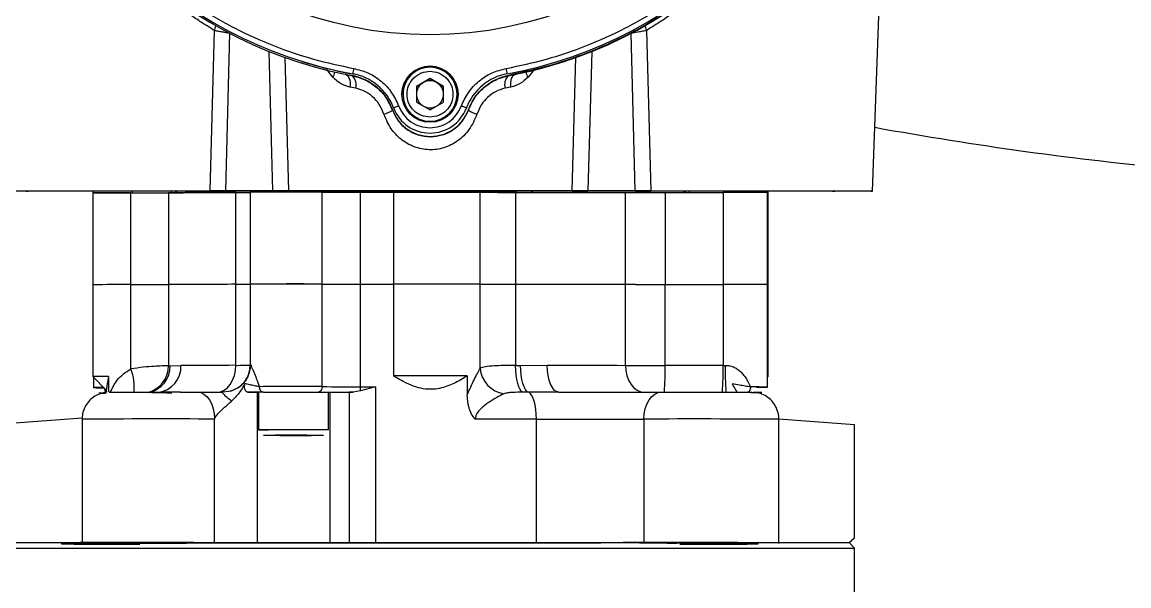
# Model space of a CAD drawing. Header units: millimetres. Extents: x 2016 to 4452, y 736 to 2459.
# Drawn here: x 3572.5 to 3777.4, y 2050 to 2154.4 of the extents above; entities that cross this region are included whole.
import ezdxf

# ---------------------------------------------------------------- set-up
doc = ezdxf.new("R2010")
doc.units = ezdxf.units.MM

msp = doc.modelspace()

# ---------------------------------------------------------------- linework, layer by layer
at = {"color": 7, "linetype": 'Continuous', "lineweight": 25}
for p, q in [((3729.935, 2123.09), (3733.184, 2216.126)), ((3607.283, 2123.104), (3608.068, 2152.834)), ((3610.894, 2152.332), (3610.151, 2123.099)), ((3685.982, 2123.099), (3685.239, 2152.331)), ((3688.065, 2152.834), (3688.85, 2123.103)), ((3618.898, 2123.099), (3618.195, 2148.957)), ((3621.123, 2147.885), (3621.813, 2123.104)), ((3674.32, 2123.104), (3675.01, 2147.894)), ((3677.938, 2148.957), (3677.235, 2123.099)), ((3630.001, 2144.164), (3628.81, 2145.659)), ((3667.319, 2145.654), (3666.132, 2144.163)), ((3632.302, 2144.713), (3633.449, 2144.493)), ((3633.449, 2144.493), (3633.449, 2144.566)), ((3633.677, 2144.774), (3633.677, 2144.808)), ((3647.99, 2143.902), (3645.49, 2142.458)), ((3645.49, 2142.452), (3646.74, 2143.174)), ((3646.74, 2143.174), (3647.99, 2143.895)), ((3650.49, 2142.458), (3647.99, 2143.902)), ((3647.99, 2143.895), (3647.99, 2143.902)), ((3647.99, 2143.895), (3649.24, 2143.174)), ((3649.24, 2143.174), (3650.49, 2142.452)), ((3662.302, 2144.808), (3662.302, 2144.774)), ((3662.684, 2144.493), (3663.831, 2144.713)), ((3662.684, 2144.565), (3662.684, 2144.493)), ((3634.241, 2142.118), (3633.156, 2142.345)), ((3645.49, 2142.458), (3645.49, 2139.572)), ((3650.49, 2139.572), (3650.49, 2142.458)), ((3662.977, 2142.345), (3661.892, 2142.118)), ((3642.99, 2141.013), (3642.99, 2141.002)), ((3645.49, 2139.572), (3647.99, 2138.128)), ((3647.99, 2138.128), (3650.49, 2139.572)), ((3652.99, 2141.002), (3652.99, 2141.013)), ((3641.019, 2138.154), (3641.019, 2138.086)), ((3641.249, 2138.485), (3641.249, 2138.452)), ((3654.73, 2138.452), (3654.73, 2138.485)), ((3655.114, 2138.086), (3655.114, 2138.154)), ((3585.545, 2123.046), (3585.566, 2122.744)), ((3585.566, 2122.744), (3585.566, 2105.745)), ((3592.622, 2105.764), (3592.622, 2122.764)), ((3592.902, 2122.764), (3592.897, 2123.048)), ((3599.561, 2122.778), (3599.561, 2105.778)), ((3600.099, 2123.056), (3600.118, 2122.782)), ((3618.898, 2123.099), (3610.151, 2123.099)), ((3618.898, 2123.082), (3610.151, 2123.082)), ((3612.045, 2105.822), (3612.045, 2122.822)), ((3614.709, 2122.861), (3614.709, 2105.861)), ((3628.002, 2105.873), (3628.002, 2122.873)), ((3632.218, 2122.847), (3632.213, 2123.044)), ((3635.033, 2122.869), (3635.033, 2105.869)), ((3638.798, 2123.126), (3638.816, 2122.862)), ((3641.244, 2122.872), (3641.244, 2105.872)), ((3657.247, 2105.863), (3657.247, 2122.863)), ((3657.316, 2122.862), (3657.334, 2123.126)), ((3663.821, 2122.848), (3663.821, 2105.848)), ((3663.919, 2123.044), (3663.915, 2122.847)), ((3685.982, 2123.099), (3677.235, 2123.099)), ((3685.982, 2123.082), (3677.235, 2123.082)), ((3684.169, 2105.821), (3684.17, 2122.821)), ((3691.497, 2122.815), (3691.497, 2105.815)), ((3691.497, 2122.815), (3702.246, 2122.815)), ((3696.017, 2122.815), (3696.033, 2123.055)), ((3702.246, 2122.815), (3702.246, 2105.815)), ((3703.236, 2123.047), (3703.231, 2122.764)), ((3710.445, 2105.798), (3710.445, 2122.798)), ((3710.445, 2122.747), (3710.566, 2122.744)), ((3710.566, 2122.744), (3710.587, 2123.046)), ((3710.566, 2105.744), (3710.566, 2122.744)), ((3585.566, 2105.745), (3585.566, 2088.745)), ((3592.622, 2090.156), (3592.622, 2105.764)), ((3599.561, 2105.778), (3599.561, 2090.728)), ((3612.045, 2090.822), (3612.045, 2105.822)), ((3614.709, 2105.861), (3614.709, 2090.861)), ((3628.002, 2086.873), (3628.002, 2105.873)), ((3635.033, 2105.869), (3635.032, 2086.869)), ((3641.244, 2105.872), (3641.244, 2088.872)), ((3657.246, 2090.254), (3657.247, 2105.863)), ((3663.821, 2105.848), (3663.821, 2090.798)), ((3684.169, 2105.821), (3684.177, 2105.821)), ((3684.169, 2090.821), (3684.169, 2105.821)), ((3691.497, 2105.815), (3702.246, 2105.815)), ((3691.497, 2090.815), (3691.497, 2105.815)), ((3702.246, 2105.815), (3702.246, 2090.815)), ((3710.445, 2086.798), (3710.445, 2105.798)), ((3710.445, 2105.747), (3710.566, 2105.744)), ((3710.566, 2088.744), (3710.566, 2105.744)), ((3599.874, 2090.73), (3601.88, 2090.791)), ((3664.754, 2090.797), (3669.696, 2090.843)), ((3702.246, 2090.815), (3691.497, 2090.815)), ((3585.566, 2088.745), (3588.066, 2086.245)), ((3585.688, 2088.623), (3585.688, 2086.69)), ((3588.455, 2088.759), (3588.455, 2085.906)), ((3654.889, 2088.872), (3654.889, 2085.345)), ((3710.445, 2088.622), (3710.566, 2088.744)), ((3588.066, 2086.385), (3588.066, 2085.825)), ((3614.351, 2085.863), (3615.985, 2085.859)), ((3615.985, 2085.859), (3616.209, 2085.857)), ((3615.985, 2085.859), (3615.985, 2057.859)), ((3616.209, 2085.861), (3616.209, 2078.861)), ((3629.209, 2078.861), (3629.209, 2085.861)), ((3629.209, 2085.857), (3629.418, 2085.859)), ((3629.418, 2085.859), (3633.012, 2085.866)), ((3629.418, 2085.859), (3629.418, 2057.859)), ((3633.012, 2085.866), (3633.012, 2057.866)), ((3635.112, 2086.095), (3633.761, 2085.867)), ((3637.924, 2086.871), (3635.112, 2086.095)), ((3637.924, 2086.871), (3637.923, 2057.871)), ((3671.179, 2085.85), (3666.226, 2085.831)), ((3671.816, 2085.853), (3671.179, 2085.85)), ((3698.445, 2085.826), (3698.445, 2085.809)), ((3703.941, 2087.4), (3704.872, 2085.805)), ((3583.569, 2080.85), (3583.569, 2057.85)), ((3608.11, 2057.875), (3608.11, 2080.875)), ((3667.699, 2057.865), (3667.699, 2080.865)), ((3687.569, 2080.874), (3687.569, 2057.874)), ((3712.563, 2057.85), (3712.564, 2080.85)), ((3621.812, 2077.868), (3619.363, 2077.863)), ((3619.363, 2077.863), (3620.26, 2077.855)), ((3620.26, 2077.864), (3620.26, 2077.855)), ((3620.26, 2077.855), (3623.606, 2077.853)), ((3625.159, 2077.866), (3621.812, 2077.868)), ((3623.606, 2077.867), (3623.606, 2077.853)), ((3623.606, 2077.853), (3626.055, 2077.859)), ((3626.055, 2077.859), (3625.159, 2077.866)), ((3570.567, 2057.989), (3648.067, 2057.989)), ((3579.749, 2057.967), (3579.749, 2057.756)), ((3583.174, 2057.776), (3583.174, 2057.947)), ((3590.455, 2057.793), (3583.174, 2057.776)), ((3584.246, 2057.944), (3584.246, 2057.861)), ((3587.455, 2057.829), (3590.614, 2057.822)), ((3587.549, 2057.903), (3587.549, 2057.931)), ((3590.455, 2057.822), (3590.455, 2057.793)), ((3612.165, 2057.976), (3604.29, 2057.992)), ((3629.192, 2057.983), (3625.598, 2057.976)), ((3648.067, 2057.989), (3725.567, 2057.989)), ((3697.878, 2057.929), (3697.878, 2057.901)), ((3701.038, 2057.893), (3697.878, 2057.901)), ((3698.037, 2057.929), (3705.318, 2057.946)), ((3701.038, 2057.936), (3701.038, 2057.893)), ((3703.383, 2057.942), (3703.383, 2057.883)), ((3704.246, 2057.861), (3704.246, 2057.944)), ((3704.929, 2057.945), (3704.929, 2057.776)), ((3708.744, 2057.755), (3708.744, 2057.967)), ((3726.567, 2056.989), (3725.567, 2057.989)), ((3569.567, 2056.989), (3726.567, 2056.989)), ((3726.567, 2028.989), (3726.567, 2056.989))]:
    msp.add_line(p, q, dxfattribs=at)
at = {"linetype": 'ByBlock'}
for p, q in [((3569.512, 2080.032), (3583.569, 2081.125)), ((3726.586, 2079.812), (3712.564, 2080.85)), ((3726.586, 2058.896), (3726.586, 2079.812)), ((3725.567, 2057.989), (3726.586, 2058.896))]:
    msp.add_line(p, q, dxfattribs=at)
at = {"color": 7, "linetype": 'Continuous', "lineweight": 25, "flags": 128}
for points in [[(3608.343, 2153.704), (3608.17, 2153.32), (3608.068, 2152.834)], [(3688.065, 2152.834), (3687.963, 2153.32), (3687.79, 2153.704)], [(3632.302, 2144.713), (3632.524, 2144.627), (3632.722, 2144.466), (3632.892, 2144.235), (3633.027, 2143.94), (3633.123, 2143.592), (3633.178, 2143.202), (3633.189, 2142.782), (3633.156, 2142.345)], [(3662.977, 2142.345), (3662.944, 2142.782), (3662.955, 2143.202), (3663.01, 2143.592), (3663.106, 2143.94), (3663.241, 2144.234), (3663.411, 2144.466), (3663.609, 2144.627), (3663.831, 2144.713)], [(3635.033, 2122.869), (3635.803, 2122.87), (3636.575, 2122.87), (3637.349, 2122.87), (3638.125, 2122.871), (3638.902, 2122.871), (3639.681, 2122.871), (3640.462, 2122.871), (3641.244, 2122.872)], [(3663.821, 2122.848), (3666.657, 2122.846), (3669.427, 2122.843), (3672.124, 2122.84), (3674.736, 2122.837), (3677.255, 2122.833), (3679.673, 2122.83), (3681.98, 2122.825), (3684.17, 2122.821)], [(3635.033, 2105.869), (3635.803, 2105.87), (3636.575, 2105.87), (3637.349, 2105.87), (3638.124, 2105.871), (3638.902, 2105.871), (3639.681, 2105.871), (3640.462, 2105.871), (3641.244, 2105.872)], [(3635.033, 2105.869), (3635.803, 2105.87), (3636.575, 2105.87), (3637.349, 2105.87), (3638.124, 2105.871), (3638.902, 2105.871), (3639.681, 2105.871), (3640.462, 2105.871), (3641.244, 2105.872)], [(3663.821, 2105.848), (3666.656, 2105.846), (3669.427, 2105.843), (3672.123, 2105.84), (3674.736, 2105.837), (3677.255, 2105.833), (3679.673, 2105.83), (3681.98, 2105.825), (3684.169, 2105.821)], [(3663.821, 2105.848), (3666.656, 2105.846), (3669.427, 2105.843), (3672.123, 2105.84), (3674.736, 2105.837), (3677.255, 2105.833), (3679.673, 2105.83), (3681.98, 2105.825), (3684.169, 2105.821)], [(3599.561, 2090.728), (3599.599, 2090.728), (3599.637, 2090.729), (3599.676, 2090.729), (3599.715, 2090.729), (3599.754, 2090.729), (3599.794, 2090.73), (3599.834, 2090.73), (3599.874, 2090.73)], [(3608.513, 2085.829), (3609.202, 2085.924), (3609.864, 2086.207), (3610.475, 2086.668), (3611.01, 2087.288), (3611.449, 2088.045), (3611.776, 2088.909), (3611.977, 2089.846), (3612.045, 2090.822)], [(3665.211, 2085.832), (3664.933, 2086.005), (3664.669, 2086.341), (3664.429, 2086.826), (3664.22, 2087.446), (3664.05, 2088.179), (3663.924, 2089.001), (3663.847, 2089.884), (3663.821, 2090.798)], [(3663.821, 2090.798), (3663.938, 2090.798), (3664.055, 2090.798), (3664.171, 2090.797), (3664.288, 2090.797), (3664.405, 2090.797), (3664.521, 2090.797), (3664.638, 2090.797), (3664.754, 2090.797)], [(3666.226, 2085.831), (3665.931, 2086.005), (3665.652, 2086.34), (3665.398, 2086.826), (3665.177, 2087.446), (3664.996, 2088.179), (3664.863, 2089.001), (3664.781, 2089.883), (3664.754, 2090.797)], [(3671.816, 2085.853), (3671.403, 2085.947), (3671.005, 2086.229), (3670.638, 2086.69), (3670.317, 2087.31), (3670.053, 2088.067), (3669.857, 2088.93), (3669.737, 2089.868), (3669.696, 2090.843)], [(3669.696, 2090.843), (3671.687, 2090.841), (3673.633, 2090.838), (3675.531, 2090.836), (3677.377, 2090.833), (3679.167, 2090.83), (3680.898, 2090.827), (3682.566, 2090.824), (3684.169, 2090.821)], [(3684.169, 2090.821), (3684.237, 2089.846), (3684.439, 2088.908), (3684.766, 2088.044), (3685.206, 2087.288), (3685.742, 2086.667), (3686.354, 2086.206), (3687.018, 2085.923), (3687.709, 2085.829)], [(3702.246, 2090.815), (3702.297, 2090.815), (3702.348, 2090.815), (3702.4, 2090.815), (3702.451, 2090.815), (3702.502, 2090.815), (3702.553, 2090.815), (3702.604, 2090.815), (3702.655, 2090.815)], [(3710.445, 2088.747), (3710.566, 2088.744), (3710.566, 2088.744)], [(3604.929, 2085.867), (3605.55, 2085.772), (3606.146, 2085.489), (3606.696, 2085.029), (3607.178, 2084.408), (3607.574, 2083.651), (3607.868, 2082.788), (3608.049, 2081.85), (3608.11, 2080.875)], [(3611.026, 2086.037), (3610.689, 2085.957), (3609.714, 2085.861)], [(3628.002, 2086.873), (3627.989, 2086.678), (3627.951, 2086.491), (3627.89, 2086.318), (3627.808, 2086.166), (3627.708, 2086.041), (3627.593, 2085.949), (3627.469, 2085.891), (3627.34, 2085.872)], [(3633.761, 2085.867), (3633.664, 2085.867), (3633.568, 2085.867), (3633.473, 2085.867), (3633.379, 2085.866), (3633.286, 2085.866), (3633.194, 2085.866), (3633.102, 2085.866), (3633.012, 2085.866)], [(3635.032, 2086.869), (3635.392, 2086.87), (3635.753, 2086.87), (3636.113, 2086.87), (3636.475, 2086.87), (3636.836, 2086.87), (3637.198, 2086.87), (3637.561, 2086.871), (3637.924, 2086.871)], [(3666.226, 2085.831), (3666.1, 2085.831), (3665.973, 2085.831), (3665.846, 2085.831), (3665.719, 2085.832), (3665.592, 2085.832), (3665.465, 2085.832), (3665.338, 2085.832), (3665.211, 2085.832)], [(3667.699, 2080.865), (3667.671, 2081.779), (3667.589, 2082.662), (3667.456, 2083.484), (3667.276, 2084.217), (3667.055, 2084.837), (3666.8, 2085.323), (3666.521, 2085.658), (3666.226, 2085.831)], [(3687.569, 2080.874), (3687.633, 2081.849), (3687.823, 2082.787), (3688.13, 2083.65), (3688.545, 2084.407), (3689.05, 2085.028), (3689.626, 2085.488), (3690.251, 2085.771), (3690.901, 2085.866)], [(3707.324, 2086.812), (3707.313, 2086.617), (3707.278, 2086.429), (3707.221, 2086.256), (3707.146, 2086.104), (3707.053, 2085.979), (3706.948, 2085.887), (3706.833, 2085.83), (3706.714, 2085.81)], [(3667.699, 2080.865), (3666.314, 2080.866), (3664.919, 2080.867), (3663.513, 2080.868), (3662.099, 2080.869), (3660.676, 2080.87), (3659.246, 2080.87), (3657.809, 2080.871), (3656.367, 2080.871)], [(3667.699, 2080.865), (3670.259, 2080.864), (3672.89, 2080.863), (3675.544, 2080.863), (3678.176, 2080.864), (3680.738, 2080.865), (3683.186, 2080.867), (3685.477, 2080.87), (3687.569, 2080.874)], [(3604.29, 2057.992), (3602.358, 2057.995), (3600.239, 2057.997), (3597.984, 2057.999), (3595.649, 2057.999), (3593.292, 2057.999), (3590.97, 2057.998), (3588.742, 2057.997), (3586.663, 2057.994), (3584.783, 2057.991), (3583.15, 2057.988), (3581.803, 2057.984), (3580.775, 2057.979), (3580.093, 2057.974), (3579.773, 2057.969), (3579.824, 2057.964), (3580.242, 2057.959), (3581.019, 2057.954), (3582.136, 2057.95), (3583.564, 2057.946)], [(3583.174, 2057.776), (3581.822, 2057.772), (3580.79, 2057.767), (3580.102, 2057.763), (3579.776, 2057.758), (3579.82, 2057.753), (3580.232, 2057.748), (3581.004, 2057.743), (3582.115, 2057.738), (3583.538, 2057.734), (3585.238, 2057.731), (3587.173, 2057.728), (3589.295, 2057.726), (3591.552, 2057.724), (3593.887, 2057.724), (3594.246, 2057.724)], [(3583.564, 2057.946), (3585.197, 2057.941), (3586.539, 2057.937), (3587.566, 2057.931), (3588.26, 2057.926), (3588.608, 2057.92), (3588.604, 2057.915), (3588.249, 2057.909), (3587.549, 2057.903)], [(3585.11, 2057.84), (3584.589, 2057.848), (3584.304, 2057.856), (3584.257, 2057.864), (3584.447, 2057.872), (3584.873, 2057.88), (3585.534, 2057.888), (3586.427, 2057.896), (3587.549, 2057.903)], [(3599.698, 2057.978), (3600.676, 2057.975), (3601.356, 2057.972), (3601.705, 2057.969), (3601.705, 2057.966), (3601.356, 2057.962), (3600.676, 2057.959), (3599.698, 2057.957), (3598.473, 2057.955), (3597.061, 2057.953), (3595.533, 2057.952), (3593.965, 2057.952), (3592.437, 2057.953), (3591.025, 2057.955), (3589.799, 2057.957), (3588.822, 2057.959), (3588.142, 2057.962), (3587.793, 2057.966), (3587.793, 2057.969), (3588.142, 2057.972), (3588.822, 2057.975), (3589.799, 2057.978), (3591.025, 2057.98), (3592.437, 2057.981), (3593.965, 2057.982), (3595.533, 2057.982), (3597.061, 2057.981), (3598.473, 2057.98), (3599.698, 2057.978)], [(3594.246, 2057.741), (3593.965, 2057.741), (3592.437, 2057.741), (3591.025, 2057.743), (3589.799, 2057.745), (3588.822, 2057.748), (3588.142, 2057.751), (3587.793, 2057.754), (3587.793, 2057.757), (3588.142, 2057.761), (3588.822, 2057.764), (3589.799, 2057.766), (3591.025, 2057.768), (3592.437, 2057.77), (3593.965, 2057.77), (3594.246, 2057.771)], [(3590.614, 2057.822), (3592.221, 2057.821), (3593.687, 2057.819), (3594.246, 2057.818)], [(3594.246, 2057.861), (3594.249, 2057.863), (3594.468, 2057.871), (3595.036, 2057.88), (3595.95, 2057.889), (3597.202, 2057.898), (3598.784, 2057.906), (3600.686, 2057.914), (3602.892, 2057.921), (3605.389, 2057.929), (3608.158, 2057.935), (3611.181, 2057.942), (3614.435, 2057.947), (3617.898, 2057.952), (3621.547, 2057.957), (3625.354, 2057.96), (3629.294, 2057.963), (3633.339, 2057.966), (3637.46, 2057.967), (3641.629, 2057.968), (3645.817, 2057.968), (3649.993, 2057.967), (3654.129, 2057.966), (3658.196, 2057.964), (3662.165, 2057.961), (3666.008, 2057.957), (3669.698, 2057.953), (3673.21, 2057.948), (3676.519, 2057.943), (3679.602, 2057.937)], [(3634.104, 2057.988), (3637.841, 2057.989), (3641.604, 2057.989), (3645.377, 2057.989), (3649.145, 2057.989), (3652.895, 2057.988), (3656.61, 2057.987), (3660.276, 2057.985), (3663.879, 2057.982)], [(3683.749, 2057.991), (3681.657, 2057.987), (3679.366, 2057.984), (3676.918, 2057.982), (3674.356, 2057.981), (3671.725, 2057.98), (3669.07, 2057.98), (3666.439, 2057.981), (3663.879, 2057.982)], [(3705.318, 2057.946), (3706.67, 2057.95), (3707.703, 2057.955), (3708.391, 2057.96), (3708.717, 2057.965), (3708.673, 2057.97), (3708.26, 2057.975), (3707.489, 2057.979), (3706.378, 2057.984), (3704.955, 2057.988), (3703.255, 2057.991), (3701.32, 2057.994), (3699.198, 2057.997), (3696.941, 2057.998), (3694.605, 2057.999), (3692.248, 2057.999), (3689.928, 2057.998), (3687.702, 2057.996), (3685.625, 2057.994), (3683.749, 2057.991)], [(3698.693, 2057.977), (3699.671, 2057.975), (3700.351, 2057.972), (3700.7, 2057.968), (3700.7, 2057.965), (3700.351, 2057.962), (3699.671, 2057.959), (3698.693, 2057.956), (3697.468, 2057.954), (3696.056, 2057.953), (3694.527, 2057.952), (3692.96, 2057.952), (3691.432, 2057.953), (3690.019, 2057.954), (3688.794, 2057.956), (3687.817, 2057.959), (3687.137, 2057.962), (3686.788, 2057.965), (3686.788, 2057.968), (3687.137, 2057.972), (3687.817, 2057.975), (3688.794, 2057.977), (3690.019, 2057.979), (3691.432, 2057.981), (3692.96, 2057.982), (3694.527, 2057.982), (3696.056, 2057.981), (3697.468, 2057.979), (3698.693, 2057.977)], [(3697.878, 2057.901), (3696.271, 2057.902), (3694.805, 2057.903), (3693.568, 2057.906), (3692.634, 2057.908), (3692.058, 2057.912), (3691.875, 2057.915), (3692.097, 2057.919), (3692.709, 2057.922), (3693.676, 2057.925), (3694.938, 2057.927), (3696.422, 2057.929), (3698.037, 2057.929)], [(3694.246, 2057.723), (3695.201, 2057.723), (3697.522, 2057.724), (3699.75, 2057.726), (3701.83, 2057.728), (3703.709, 2057.731), (3705.343, 2057.735), (3706.69, 2057.739), (3707.717, 2057.743), (3708.399, 2057.748), (3708.719, 2057.753), (3708.669, 2057.758), (3708.25, 2057.763), (3707.473, 2057.768), (3706.357, 2057.772), (3704.929, 2057.776)], [(3698.693, 2057.766), (3699.671, 2057.763), (3700.351, 2057.76), (3700.7, 2057.757), (3700.7, 2057.753), (3700.351, 2057.75), (3699.671, 2057.747), (3698.693, 2057.744), (3697.468, 2057.742), (3696.056, 2057.741), (3694.527, 2057.74), (3694.246, 2057.74)], [(3704.929, 2057.776), (3703.295, 2057.781), (3701.953, 2057.786), (3700.927, 2057.791), (3700.233, 2057.796), (3699.885, 2057.802), (3699.888, 2057.808), (3700.243, 2057.813), (3700.943, 2057.819)], [(3703.383, 2057.883), (3703.903, 2057.875), (3704.188, 2057.866), (3704.236, 2057.858), (3704.046, 2057.85), (3703.62, 2057.842), (3702.959, 2057.834), (3702.065, 2057.827), (3700.943, 2057.819)]]:
    msp.add_lwpolyline(points, dxfattribs=at)
at = {"color": 7, "linetype": 'Continuous', "lineweight": 25}
for centre, radius in [((3647.989, 2223.519), 71.5), ((3647.99, 2141.019), 5.2)]:
    msp.add_circle(centre, radius, dxfattribs=at)
for centre, radius, start, end in [((3647.989, 2223.517), 80, 190.30617, 259.69396), ((3647.99, 2223.517), 80, 280.30604, 349.69383), ((3648.067, 2223.145), 80, 190.52799, 258.6349), ((3648.067, 2223.145), 80, 281.36448, 349.47139), ((3647.99, 2223.483), 80, 252.76849, 259.69392), ((4281.905, 2027.698), 658.722, 169.672162, 169.759325), ((3647.99, 2141.002), 5.2, 0.00011, 179.99974), ((3647.99, 2141.013), 5, 89.99962, 179.99978), ((3647.99, 2141.013), 5, 359.99991, 89.99976), ((3014.094, 2027.702), 658.702, 10.240673, 10.327838), ((3628.108, 2145.452), 2.29, 325.76645, 351.8077), ((3632.033, 2142.773), 2.303, 343.4735, 45.70276), ((3631.888, 2134.969), 10, 20.58678, 79.69395), ((3631.888, 2134.935), 10, 78.01772, 79.69392), ((3647.99, 2141.009), 2.5, 119.9996, 179.99966), ((3647.99, 2141.009), 2.5, 59.99975, 119.99962), ((3647.99, 2141.009), 2.5, 359.99971, 59.99978), ((3664.091, 2134.969), 10, 100.30605, 159.41322), ((3664.102, 2142.773), 2.305, 134.36929, 196.50795), ((3668.025, 2145.452), 2.29, 188.19168, 214.23293), ((3647.99, 2141.013), 5, 179.99994, 359.99975), ((3647.99, 2141.002), 5, 179.99994, 359.99975), ((3647.99, 2141.009), 2.5, 179.99971, 236.17979), ((3647.99, 2141.009), 2.5, 303.81959, 359.99967), ((3638.103, 2142.023), 4.899, 285.98985, 306.52729), ((3685.998, 2021.485), 125.266, 110.47237, 110.93011), ((3647.99, 2141.017), 7.2, 200.5868, 339.4132), ((3647.99, 2141.009), 2.5, 243.81973, 296.17964), ((3609.981, 2021.485), 125.265, 69.06989, 69.52763), ((3658.03, 2142.023), 4.899, 233.47211, 254.00953), ((3847.889, 2781.184), 656.897, 259.692209, 264.621686), ((3591.239, 1350.227), 772.539, 89.897391, 90.420712), ((3592.898, 3703.596), 1580.832, 269.990013, 270.241488), ((3617.115, -1128.542), 3251.367, 90.089346, 90.30934), ((3611.534, 2605.926), 483.105, 270.06054, 270.37656), ((3623.067, 339.304), 1783.576, 89.841456, 90.268476), ((3633.281, 5295.057), 3172.188, 269.904659, 270.031645), ((3647.731, -570.276), 2693.155, 89.797567, 90.13802), ((3663.538, 3451.081), 1328.233, 269.728619, 270.012215), ((3690.887, 5667.571), 3544.757, 269.891426, 270.009859), ((3704.444, 1213.406), 909.411, 89.621935, 90.138469), ((3591.239, 1333.227), 772.539, 89.897391, 90.420712), ((3592.898, 3686.596), 1580.832, 269.990013, 270.241488), ((3617.115, -1145.542), 3251.367, 90.089346, 90.30934), ((3611.534, 2588.926), 483.105, 270.06054, 270.37656), ((3623.067, 322.304), 1783.576, 89.841456, 90.268476), ((3623.083, 364.3), 1741.581, 89.838188, 90.275424), ((3633.281, 5278.057), 3172.188, 269.904659, 270.031645), ((3647.731, -587.276), 2693.155, 89.797567, 90.13802), ((3663.538, 3434.081), 1328.233, 269.728619, 270.012215), ((3690.887, 5650.571), 3544.757, 269.891426, 270.009859), ((3690.888, 5653.575), 3547.76, 269.891621, 270.009825), ((3704.444, 1196.406), 909.411, 89.621935, 90.138469), ((3583.615, 2086.747), 9.631, 354.25224, 20.72676), ((3594.636, 2090.63), 4.925, 281.86025, 1.13682), ((3594.958, 2090.62), 4.917, 282.00446, 1.27867), ((3597.077, 2090.577), 4.808, 277.47921, 2.54775), ((3620.425, -2339.72), 4430.55, 90.108381, 90.239828), ((3609.713, 2090.86), 4.999, 285.23346, 0.00835), ((3612.505, 2286.575), 195.754, 269.86511, 270.72475), ((3614.711, 2090.866), 0.00589, 247.97484, 272.47351), ((3614.712, 2090.855), 0.00655, 86.83529, 111.61015), ((3662.516, 2090.785), 5.296, 185.75485, 260.76773), ((3690.887, 5635.571), 3544.757, 269.891426, 270.009859), ((3641.423, 2089.564), 50.089, 355.71964, 1.43088), ((3652.172, 2089.564), 50.089, 355.71964, 1.43088), ((3764.781, 2089.723), 62.135, 178.9928, 183.52068), ((3588.034, 1885.803), 202.956, 89.88111, 90.69676), ((3648.046, -1561.889), 3650.767, 89.892614, 90.106762), ((3587.307, 1977.16), 109.543, 89.8003, 90.84701), ((3587.456, 2225.099), 138.42, 269.268, 270.07262), ((3588.753, 2086.643), 1.062, 181.27448, 229.69761), ((3617.281, 2086.778), 0.916, 174.18776, 262.52813), ((3622.786, -912.805), 2999.683, 89.900382, 90.122565), ((3633.28, 5259.057), 3172.188, 269.904659, 270.031645), ((3638.287, 2086.813), 3.255, 178.99862, 192.73455), ((3697.439, 1980.58), 105.229, 89.77709, 90.81371), ((3702.272, -302.988), 2388.8, 89.983979, 90.106094), ((3708.019, 1887.897), 198.916, 89.30143, 90.20024), ((3708.142, 2040.062), 45.743, 88.99451, 90.09488), ((3708.825, 2196.329), 109.543, 269.8003, 270.84701), ((3588.055, 2031.778), 53.919, 89.98792, 90.92144), ((3597.011, 1693.127), 392.576, 89.5364, 90.07272), ((3598.673, -744.676), 2825.567, 89.80864, 90.306277), ((3696.922, -1187.343), 3268.23, 89.725781, 90.163967), ((3622.703, 967.382), 1111.497, 89.664622, 90.334754), ((3617.705, 2184.079), 105.229, 269.18566, 270.22229), ((3587.807, 2398.006), 340.176, 269.54566, 269.94065), ((3590.27, 4397.108), 2339.315, 270.004539, 270.097395), ((3618.926, 3519.82), 1461.859, 269.73499, 270.261482), ((3635.049, -1291.423), 3349.411, 90.016165, 90.100183), ((3681.983, 1101.541), 956.398, 89.265301, 90.142651), ((3694.062, -393.537), 2451.307, 89.891742, 89.99569), ((3700.685, 1717.717), 340.176, 89.54566, 89.94065)]:
    msp.add_arc(centre, radius, start, end, dxfattribs=at)
for points, knots in [([(3570.264, 2209.385), (3570.791, 2206.889), (3571.853, 2201.852), (3574.392, 2194.475), (3577.661, 2187.233), (3581.723, 2180.254), (3586.535, 2173.651), (3592.028, 2167.557), (3598.121, 2162.065), (3604.724, 2157.253), (3611.703, 2153.191), (3618.945, 2149.921), (3626.322, 2147.383), (3631.36, 2146.32), (3633.856, 2145.794)], [0, 0, 0, 0, 0.0799588, 0.1613715, 0.2441424, 0.3288926, 0.4142166, 0.5, 0.5857784, 0.6711024, 0.7558576, 0.8386237, 0.9200388, 1, 1, 1, 1]), ([(3662.123, 2145.794), (3664.619, 2146.32), (3669.657, 2147.383), (3677.034, 2149.921), (3684.276, 2153.19), (3691.255, 2157.253), (3697.858, 2162.065), (3703.951, 2167.557), (3709.444, 2173.651), (3714.256, 2180.254), (3718.318, 2187.233), (3721.587, 2194.475), (3724.126, 2201.852), (3725.189, 2206.889), (3725.715, 2209.385)], [0, 0, 0, 0, 0.07995876, 0.16137147, 0.24414236, 0.32889261, 0.41421659, 0.49999999, 0.58577836, 0.67110241, 0.75585763, 0.83862366, 0.92003884, 1, 1, 1, 1]), ([(3608.068, 2152.834), (3607.646, 2153.089), (3606.802, 2153.597), (3605.269, 2154.581), (3603.9, 2155.509), (3602.79, 2156.29), (3601.615, 2157.151), (3599.807, 2158.532), (3597.221, 2160.653), (3593.79, 2163.836), (3590.624, 2167.097), (3588.755, 2169.436), (3588.01, 2170.369)], [0, 0, 0, 0, 0.1099838, 0.2197589, 0.2749296, 0.3304208, 0.3863532, 0.4428444, 0.5792533, 0.7261291, 0.8907312, 1, 1, 1, 1]), ([(3708.046, 2170.277), (3707.63, 2169.737), (3705.987, 2167.605), (3703.497, 2165.018), (3700.869, 2162.458), (3699.054, 2160.817), (3697.336, 2159.359), (3695.406, 2157.812), (3693.292, 2156.237), (3691.154, 2154.766), (3689.325, 2153.593), (3688.486, 2153.087), (3688.065, 2152.834)], [0, 0, 0, 0, 0.062604, 0.2470823, 0.3316041, 0.4109645, 0.4848735, 0.5577001, 0.6699109, 0.7803814, 0.8900792, 1, 1, 1, 1]), ([(3608.068, 2152.834), (3608.19, 2152.816), (3608.435, 2152.78), (3609.104, 2152.664), (3609.94, 2152.512), (3610.574, 2152.392), (3610.894, 2152.332)], [0, 0, 0, 0, 0.242274, 0.4863176, 0.7400825, 1, 1, 1, 1]), ([(3685.239, 2152.331), (3685.617, 2152.403), (3686.292, 2152.53), (3687.108, 2152.677), (3687.718, 2152.783), (3687.946, 2152.816), (3688.065, 2152.834)], [0, 0, 0, 0, 0.3058344, 0.5465706, 0.7614659, 1, 1, 1, 1]), ([(3633.856, 2145.794), (3634.759, 2145.56), (3636.596, 2145.085), (3639.009, 2143.501), (3640.999, 2141.409), (3641.795, 2139.686), (3642.186, 2138.839)], [0, 0, 0, 0, 0.24579633, 0.5, 0.75420367, 1, 1, 1, 1]), ([(3647.99, 2136.765), (3647.455, 2136.822), (3646.633, 2136.909), (3645.643, 2137.439), (3644.963, 2137.988), (3644.411, 2138.668), (3643.898, 2139.658), (3643.637, 2141.015), (3643.898, 2142.372), (3644.411, 2143.362), (3644.963, 2144.042), (3645.643, 2144.591), (3646.633, 2145.121), (3647.455, 2145.208), (3647.99, 2145.265)], [0, 0, 0, 0, 0.1197284, 0.1841803, 0.25, 0.3158197, 0.3802716, 0.5, 0.6197284, 0.6841803, 0.75, 0.8158197, 0.8802716, 1, 1, 1, 1]), ([(3647.99, 2145.265), (3648.524, 2145.208), (3649.347, 2145.121), (3650.336, 2144.591), (3651.016, 2144.042), (3651.568, 2143.361), (3652.082, 2142.372), (3652.342, 2141.015), (3652.082, 2139.658), (3651.568, 2138.668), (3651.016, 2137.988), (3650.336, 2137.439), (3649.347, 2136.909), (3648.524, 2136.822), (3647.99, 2136.765)], [0, 0, 0, 0, 0.1197284, 0.1841803, 0.25, 0.3158197, 0.3802716, 0.5, 0.6197284, 0.6841803, 0.75, 0.8158197, 0.8802716, 1, 1, 1, 1]), ([(3653.794, 2138.839), (3654.185, 2139.686), (3654.98, 2141.409), (3656.97, 2143.501), (3659.383, 2145.085), (3661.22, 2145.56), (3662.123, 2145.794)], [0, 0, 0, 0, 0.2457963, 0.5, 0.7542037, 1, 1, 1, 1]), ([(3633.156, 2142.345), (3632.636, 2142.487), (3631.447, 2142.813), (3630.522, 2143.677), (3630.001, 2144.164)], [0, 0, 0, 0, 0.4371728, 1, 1, 1, 1]), ([(3633.449, 2144.493), (3634.291, 2144.273), (3635.891, 2143.854), (3638.059, 2142.44), (3639.891, 2140.556), (3640.638, 2138.921), (3641.019, 2138.086)], [0, 0, 0, 0, 0.26099863, 0.49636793, 0.74300297, 1, 1, 1, 1]), ([(3655.114, 2138.086), (3655.476, 2138.885), (3656.184, 2140.451), (3657.953, 2142.338), (3660.135, 2143.818), (3661.807, 2144.261), (3662.684, 2144.493)], [0, 0, 0, 0, 0.2456313, 0.4818963, 0.7279559, 1, 1, 1, 1]), ([(3666.132, 2144.163), (3665.68, 2143.73), (3664.765, 2142.852), (3663.578, 2142.515), (3662.977, 2142.345)], [0, 0, 0, 0, 0.4941181, 1, 1, 1, 1]), ([(3639.452, 2137.314), (3639.189, 2137.941), (3638.68, 2139.156), (3637.416, 2140.576), (3635.919, 2141.642), (3634.82, 2141.954), (3634.241, 2142.118)], [0, 0, 0, 0, 0.2620246, 0.5070925, 0.7405708, 1, 1, 1, 1]), ([(3661.892, 2142.118), (3661.289, 2141.944), (3660.141, 2141.613), (3658.646, 2140.509), (3657.422, 2139.094), (3656.938, 2137.93), (3656.681, 2137.314)], [0, 0, 0, 0, 0.2703279, 0.514495, 0.7428516, 1, 1, 1, 1]), ([(3656.681, 2137.314), (3656.25, 2136.325), (3655.413, 2134.406), (3653.206, 2132.272), (3650.622, 2130.97), (3647.796, 2130.582), (3644.998, 2131.148), (3642.582, 2132.558), (3640.599, 2134.632), (3639.849, 2136.385), (3639.452, 2137.314)], [0, 0, 0, 0, 0.1390265, 0.2697534, 0.3919778, 0.5102993, 0.6316826, 0.7541631, 0.8697612, 1, 1, 1, 1]), ([(3641.019, 2138.086), (3641.353, 2137.376), (3641.999, 2136.004), (3643.677, 2134.452), (3645.716, 2133.368), (3647.282, 2133.226), (3648.066, 2133.154)], [0, 0, 0, 0, 0.2554546, 0.4932726, 0.7463741, 1, 1, 1, 1]), ([(3642.186, 2138.839), (3642.45, 2138.286), (3642.991, 2137.152), (3644.409, 2135.843), (3646.125, 2135.005), (3647.99, 2134.729), (3649.854, 2135.005), (3651.57, 2135.843), (3652.988, 2137.152), (3653.529, 2138.286), (3653.794, 2138.839)], [0, 0, 0, 0, 0.122089, 0.25, 0.377911, 0.5, 0.622089, 0.75, 0.877911, 1, 1, 1, 1]), ([(3648.066, 2133.154), (3648.802, 2133.217), (3650.291, 2133.345), (3652.333, 2134.362), (3654.085, 2135.916), (3654.767, 2137.355), (3655.114, 2138.086)], [0, 0, 0, 0, 0.2379914, 0.4818785, 0.7367294, 1, 1, 1, 1]), ([(3566.198, 2123.091), (3566.198, 2123.091), (3566.088, 2123.094), (3566.471, 2123.099), (3567.395, 2123.107), (3569.024, 2123.114), (3571.206, 2123.12), (3573.897, 2123.126), (3577.006, 2123.13), (3580.438, 2123.134), (3584.082, 2123.135), (3587.825, 2123.136), (3591.548, 2123.135), (3595.134, 2123.133), (3598.468, 2123.129), (3601.451, 2123.124), (3603.972, 2123.118), (3606.009, 2123.111), (3606.858, 2123.106), (3607.283, 2123.104)], [0, 0, 0, 0, 0.00002617, 0.06252453, 0.1250229, 0.18752126, 0.25001962, 0.31251799, 0.37501635, 0.43751472, 0.50001308, 0.56251145, 0.62500981, 0.68750818, 0.75000654, 0.81250491, 0.87500327, 0.93750164, 1, 1, 1, 1]), ([(3600.118, 2122.778), (3600.796, 2122.782), (3602.154, 2122.79), (3604.982, 2122.801), (3608.37, 2122.811), (3611.628, 2122.819), (3613.913, 2122.824), (3614.709, 2122.825)], [0, 0, 0, 0, 0.2204984, 0.4409969, 0.6614953, 0.8819938, 1, 1, 1, 1]), ([(3610.151, 2123.099), (3609.832, 2123.099), (3609.195, 2123.099), (3608.34, 2123.1), (3607.647, 2123.102), (3607.404, 2123.103), (3607.283, 2123.104)], [0, 0, 0, 0, 0.2496471, 0.5001104, 0.7500412, 1, 1, 1, 1]), ([(3607.283, 2123.078), (3607.404, 2123.078), (3607.646, 2123.079), (3608.339, 2123.081), (3609.195, 2123.082), (3609.832, 2123.082), (3610.151, 2123.082)], [0, 0, 0, 0, 0.24964494, 0.50010839, 0.75003905, 1, 1, 1, 1]), ([(3621.813, 2123.104), (3621.704, 2123.103), (3621.485, 2123.102), (3620.785, 2123.1), (3619.899, 2123.099), (3619.231, 2123.099), (3618.898, 2123.099)], [0, 0, 0, 0, 0.2498432, 0.499876, 0.7504809, 1, 1, 1, 1]), ([(3618.898, 2123.082), (3619.231, 2123.082), (3619.899, 2123.082), (3620.785, 2123.081), (3621.485, 2123.079), (3621.704, 2123.078), (3621.813, 2123.077)], [0, 0, 0, 0, 0.2495191, 0.500124, 0.7501568, 1, 1, 1, 1]), ([(3641.337, 2122.871), (3641.601, 2122.872), (3642.542, 2122.875), (3644.913, 2122.877), (3648.057, 2122.878), (3651.256, 2122.877), (3654.068, 2122.874), (3656.288, 2122.868), (3656.974, 2122.864), (3657.316, 2122.862)], [0, 0, 0, 0, 0.0610151, 0.2175126, 0.3740101, 0.5305075, 0.687005, 0.8435025, 1, 1, 1, 1]), ([(3663.915, 2122.847), (3665.757, 2122.845), (3669.44, 2122.842), (3674.624, 2122.836), (3679.436, 2122.829), (3683.163, 2122.822), (3685.075, 2122.817), (3685.708, 2122.816)], [0, 0, 0, 0, 0.2225072, 0.4450145, 0.6675217, 0.8900289, 1, 1, 1, 1]), ([(3677.235, 2123.099), (3676.901, 2123.099), (3676.234, 2123.099), (3675.348, 2123.1), (3674.647, 2123.102), (3674.429, 2123.103), (3674.32, 2123.104)], [0, 0, 0, 0, 0.2498453, 0.499878, 0.7504829, 1, 1, 1, 1]), ([(3674.32, 2123.077), (3674.429, 2123.078), (3674.647, 2123.079), (3675.348, 2123.08), (3676.234, 2123.082), (3676.901, 2123.082), (3677.235, 2123.082)], [0, 0, 0, 0, 0.2495171, 0.500122, 0.7501547, 1, 1, 1, 1]), ([(3688.85, 2123.103), (3688.729, 2123.103), (3688.486, 2123.101), (3687.793, 2123.1), (3686.938, 2123.099), (3686.301, 2123.099), (3685.982, 2123.099)], [0, 0, 0, 0, 0.2496449, 0.5001084, 0.750039, 1, 1, 1, 1]), ([(3685.982, 2123.082), (3686.3, 2123.082), (3686.938, 2123.081), (3687.793, 2123.08), (3688.486, 2123.079), (3688.729, 2123.078), (3688.85, 2123.077)], [0, 0, 0, 0, 0.24964713, 0.50011038, 0.75004125, 1, 1, 1, 1]), ([(3588.796, 2085.821), (3589.18, 2086.594), (3589.808, 2087.855), (3591.182, 2089.275), (3592.143, 2089.862), (3592.622, 2090.156)], [0, 0, 0, 0, 0.4415703, 0.7212781, 1, 1, 1, 1]), ([(3599.561, 2090.728), (3599.213, 2090.723), (3598.574, 2090.714), (3596.921, 2090.638), (3594.969, 2090.497), (3593.404, 2090.269), (3592.622, 2090.156)], [0, 0, 0, 0, 0.2724679, 0.5000458, 0.7503555, 1, 1, 1, 1]), ([(3614.669, 2090.861), (3614.682, 2090.646), (3614.707, 2090.196), (3614.566, 2089.766), (3614.491, 2089.542)], [0, 0, 0, 0, 0.4764135, 1, 1, 1, 1]), ([(3614.712, 2090.861), (3614.728, 2090.845), (3614.76, 2090.811), (3614.913, 2090.537), (3615.118, 2090.126), (3615.426, 2089.449), (3615.865, 2088.376), (3616.194, 2087.396), (3616.37, 2086.871)], [0, 0, 0, 0, 0.1244738, 0.250966, 0.3714749, 0.5001039, 0.7321774, 1, 1, 1, 1]), ([(3654.889, 2085.345), (3655.312, 2086.322), (3655.947, 2087.79), (3656.785, 2089.379), (3657.093, 2089.963), (3657.246, 2090.254)], [0, 0, 0, 0, 0.49994866, 0.7504157, 1, 1, 1, 1]), ([(3659.839, 2090.726), (3659.256, 2090.686), (3658.091, 2090.607), (3657.528, 2090.372), (3657.246, 2090.254)], [0, 0, 0, 0, 0.5005372, 1, 1, 1, 1]), ([(3663.821, 2090.798), (3663.024, 2090.796), (3661.554, 2090.794), (3660.377, 2090.747), (3659.839, 2090.726)], [0, 0, 0, 0, 0.5420141, 1, 1, 1, 1]), ([(3702.655, 2090.815), (3702.936, 2090.798), (3703.502, 2090.763), (3704.289, 2090.487), (3705.003, 2090.074), (3705.797, 2089.395), (3706.632, 2088.319), (3707.083, 2087.337), (3707.324, 2086.812)], [0, 0, 0, 0, 0.1244738, 0.250966, 0.3714749, 0.5001039, 0.7321774, 1, 1, 1, 1]), ([(3588.455, 2088.759), (3588.375, 2088.287), (3588.211, 2087.33), (3588.076, 2086.326), (3588.083, 2086.369), (3588.085, 2086.385)], [0, 0, 0, 0, 0.3787431, 0.7674109, 1, 1, 1, 1]), ([(3614.491, 2089.542), (3614.451, 2089.361), (3614.318, 2088.77), (3613.775, 2087.876), (3612.914, 2086.957), (3611.958, 2086.334), (3611.286, 2086.134), (3611.016, 2086.054)], [0, 0, 0, 0, 0.107229, 0.3503135, 0.5933986, 0.836482, 1, 1, 1, 1]), ([(3654.889, 2088.872), (3654.084, 2088.382), (3652.481, 2087.407), (3649.745, 2086.384), (3647.111, 2086.302), (3644.933, 2086.919), (3643.09, 2087.743), (3641.902, 2088.469), (3641.244, 2088.872)], [0, 0, 0, 0, 0.1923908, 0.3834722, 0.589159, 0.7155413, 0.8423238, 1, 1, 1, 1]), ([(3588.21, 2085.838), (3588.208, 2085.838), (3588.174, 2085.836), (3588.06, 2085.825), (3587.833, 2085.799), (3587.368, 2085.717), (3586.604, 2085.485), (3585.635, 2084.961), (3584.715, 2084.12), (3584.029, 2083.057), (3583.625, 2081.941), (3583.604, 2081.191), (3583.595, 2080.861)], [0, 0, 0, 0, 0.0009193, 0.020654, 0.0473695, 0.0980293, 0.2083231, 0.3666463, 0.5337116, 0.7011689, 0.8686495, 1, 1, 1, 1]), ([(3588.57, 2085.851), (3588.619, 2085.852), (3588.715, 2085.855), (3589.32, 2085.859), (3590.196, 2085.862), (3591.321, 2085.865), (3592.671, 2085.868), (3594.258, 2085.87), (3596.057, 2085.871), (3597.532, 2085.872), (3598.374, 2085.872), (3598.567, 2085.872)], [0, 0, 0, 0, 0.1258562, 0.2493612, 0.3684169, 0.4813666, 0.5943164, 0.7133721, 0.8368771, 0.9627333, 1, 1, 1, 1]), ([(3601.777, 2085.871), (3601.669, 2085.871), (3601.247, 2085.871), (3600.397, 2085.871), (3599.43, 2085.872), (3598.791, 2085.872), (3598.569, 2085.872)], [0, 0, 0, 0, 0.1061376, 0.4137481, 0.7958647, 1, 1, 1, 1]), ([(3601.777, 2085.871), (3601.785, 2085.871), (3602.392, 2085.87), (3603.489, 2085.869), (3604.458, 2085.867), (3604.929, 2085.867)], [0, 0, 0, 0, 0.0070945, 0.516613, 1, 1, 1, 1]), ([(3611.255, 2084.217), (3610.974, 2084.426), (3610.411, 2084.844), (3609.915, 2085.334), (3609.695, 2085.613), (3609.587, 2085.815), (3609.663, 2085.843), (3609.714, 2085.861)], [0, 0, 0, 0, 0.2503114, 0.4998417, 0.6202194, 0.7507731, 1, 1, 1, 1]), ([(3613.731, 2087.446), (3613.381, 2086.838), (3612.669, 2085.6), (3611.732, 2084.683), (3611.255, 2084.217)], [0, 0, 0, 0, 0.49187133, 1, 1, 1, 1]), ([(3613.731, 2087.446), (3613.689, 2087.351), (3613.606, 2087.16), (3613.578, 2086.823), (3613.628, 2086.496), (3613.757, 2086.209), (3613.948, 2085.992), (3614.158, 2085.879), (3614.296, 2085.867), (3614.351, 2085.863)], [0, 0, 0, 0, 0.1491203, 0.298298, 0.4463418, 0.5945522, 0.7447419, 0.8986734, 1, 1, 1, 1]), ([(3616.37, 2086.871), (3616.095, 2086.921), (3615.527, 2087.023), (3614.527, 2087.226), (3614.008, 2087.369), (3613.731, 2087.446)], [0, 0, 0, 0, 0.3043315, 0.6280366, 1, 1, 1, 1]), ([(3617.162, 2085.87), (3616.995, 2085.869), (3616.666, 2085.868), (3616.096, 2085.867), (3615.493, 2085.866), (3614.838, 2085.864), (3614.516, 2085.863), (3614.351, 2085.863)], [0, 0, 0, 0, 0.1826536, 0.360866, 0.578026, 0.783693, 1, 1, 1, 1]), ([(3617.162, 2085.87), (3617.472, 2085.871), (3618.099, 2085.872), (3619.299, 2085.874), (3620.626, 2085.875), (3622.034, 2085.876), (3623.47, 2085.876), (3624.881, 2085.875), (3626.214, 2085.874), (3626.967, 2085.872), (3627.34, 2085.872)], [0, 0, 0, 0, 0.1236811, 0.25, 0.3763189, 0.5, 0.6236811, 0.75, 0.8763189, 1, 1, 1, 1]), ([(3665.211, 2085.832), (3664.542, 2085.828), (3663.538, 2085.821), (3662.337, 2085.755), (3661.89, 2085.623), (3661.666, 2085.558)], [0, 0, 0, 0, 0.5005553, 0.7509565, 1, 1, 1, 1]), ([(3671.816, 2085.853), (3673.522, 2085.852), (3676.97, 2085.852), (3682.062, 2085.855), (3686.859, 2085.859), (3689.563, 2085.863), (3690.901, 2085.866)], [0, 0, 0, 0, 0.2473128, 0.5, 0.7526872, 1, 1, 1, 1]), ([(3690.901, 2085.866), (3691.356, 2085.867), (3692.292, 2085.868), (3693.959, 2085.87), (3695.8, 2085.871), (3697.746, 2085.871), (3699.684, 2085.871), (3701.509, 2085.87), (3703.132, 2085.868), (3704.528, 2085.865), (3705.705, 2085.862), (3706.659, 2085.859), (3707.284, 2085.855), (3707.577, 2085.852), (3707.542, 2085.851), (3707.538, 2085.85)], [0, 0, 0, 0, 0.077462, 0.1591116, 0.2438126, 0.330126, 0.4164394, 0.5011404, 0.5827899, 0.660252, 0.737714, 0.8193635, 0.9040645, 0.9903779, 1, 1, 1, 1]), ([(3707.324, 2086.812), (3706.985, 2086.863), (3706.283, 2086.968), (3705.251, 2087.175), (3704.397, 2087.321), (3703.941, 2087.4)], [0, 0, 0, 0, 0.3043315, 0.6280366, 1, 1, 1, 1]), ([(3707.394, 2085.809), (3707.934, 2085.807), (3709.055, 2085.804), (3709.55, 2085.799), (3709.452, 2085.794), (3708.962, 2085.793), (3708.945, 2085.793)], [0, 0, 0, 0, 0.3133856, 0.650453, 0.9875204, 1, 1, 1, 1]), ([(3712.537, 2080.842), (3712.545, 2080.931), (3712.593, 2081.438), (3712.368, 2082.363), (3711.86, 2083.517), (3711.053, 2084.503), (3710.036, 2085.258), (3709.041, 2085.659), (3708.349, 2085.795), (3708.03, 2085.829), (3707.958, 2085.834), (3707.945, 2085.835)], [0, 0, 0, 0, 0.0358209, 0.2034054, 0.3709909, 0.5385787, 0.7061735, 0.8738152, 0.9601743, 0.9931696, 1, 1, 1, 1]), ([(3587.188, 2085.685), (3587.121, 2085.685), (3586.859, 2085.687), (3586.684, 2085.689), (3586.675, 2085.692), (3586.989, 2085.695), (3587.458, 2085.697), (3587.909, 2085.699), (3588.066, 2085.699)], [0, 0, 0, 0, 0.0697239, 0.2723652, 0.4750065, 0.6819695, 0.8889325, 1, 1, 1, 1]), ([(3608.11, 2080.875), (3608.115, 2080.918), (3608.127, 2081.029), (3608.325, 2081.382), (3609.333, 2082.515), (3610.393, 2083.454), (3611.255, 2084.217)], [0, 0, 0, 0, 0.0236669, 0.0606293, 0.2359656, 1, 1, 1, 1]), ([(3656.367, 2080.871), (3656.125, 2081.173), (3655.62, 2081.801), (3655.025, 2083.319), (3654.943, 2084.542), (3654.889, 2085.345)], [0, 0, 0, 0, 0.2406414, 0.5017344, 1, 1, 1, 1]), ([(3661.666, 2085.558), (3661.244, 2085.349), (3660.399, 2084.931), (3658.856, 2083.98), (3657.542, 2083), (3656.742, 2082.068), (3656.419, 2081.413), (3656.383, 2081.045), (3656.367, 2080.871)], [0, 0, 0, 0, 0.2492008, 0.4991017, 0.7489308, 0.8742239, 0.9407402, 1, 1, 1, 1]), ([(3618.82, 2077.852), (3618.383, 2077.853), (3617.71, 2077.855), (3617.289, 2077.858), (3617.169, 2077.861), (3617.287, 2077.863), (3617.723, 2077.866), (3618.726, 2077.869), (3620.206, 2077.871), (3621.581, 2077.872), (3622.71, 2077.872), (3623.834, 2077.872), (3625.225, 2077.871), (3626.057, 2077.87), (3626.598, 2077.869)], [0, 0, 0, 0, 0.1197284, 0.1841803, 0.25, 0.3158197, 0.3802716, 0.5, 0.6197284, 0.6841803, 0.75, 0.8158197, 0.8802716, 1, 1, 1, 1]), ([(3626.598, 2077.869), (3627.035, 2077.868), (3627.708, 2077.866), (3628.129, 2077.863), (3628.249, 2077.861), (3628.131, 2077.858), (3627.695, 2077.855), (3626.692, 2077.852), (3625.212, 2077.85), (3623.837, 2077.849), (3622.708, 2077.849), (3621.584, 2077.849), (3620.194, 2077.85), (3619.361, 2077.851), (3618.82, 2077.852)], [0, 0, 0, 0, 0.1197284, 0.1841803, 0.25, 0.3158197, 0.3802716, 0.5, 0.6197284, 0.6841803, 0.75, 0.8158197, 0.8802716, 1, 1, 1, 1])]:
    msp.add_open_spline(points, degree=3, knots=knots, dxfattribs=at)
for points in [[(3726.72, 2208.601), (3726.155, 2205.986), (3725.026, 2200.756), (3722.347, 2193.177), (3718.978, 2185.889), (3714.881, 2178.978), (3710.118, 2172.512), (3704.73, 2166.555), (3698.773, 2161.167), (3692.306, 2156.404), (3685.396, 2152.307), (3678.108, 2148.939), (3670.529, 2146.26), (3665.299, 2145.13), (3662.684, 2144.565)], [(3633.449, 2144.566), (3634.288, 2144.344), (3635.966, 2143.9), (3638.149, 2142.44), (3639.948, 2140.527), (3640.662, 2138.945), (3641.019, 2138.154)], [(3655.114, 2138.154), (3655.471, 2138.945), (3656.185, 2140.527), (3657.984, 2142.44), (3660.167, 2143.9), (3661.845, 2144.344), (3662.684, 2144.565)], [(3641.019, 2138.154), (3641.344, 2137.459), (3641.993, 2136.069), (3643.705, 2134.49), (3645.774, 2133.422), (3647.302, 2133.286), (3648.066, 2133.219)], [(3648.066, 2133.219), (3648.831, 2133.286), (3650.359, 2133.422), (3652.428, 2134.49), (3654.14, 2136.069), (3654.789, 2137.459), (3655.114, 2138.154)], [(3573.198, 2123.091), (3573.25, 2123.093), (3573.354, 2123.097), (3574.187, 2123.102), (3575.481, 2123.108), (3577.235, 2123.112), (3579.37, 2123.116), (3581.806, 2123.119), (3584.449, 2123.12), (3587.198, 2123.121), (3589.947, 2123.12), (3592.59, 2123.119), (3595.026, 2123.116), (3597.161, 2123.112), (3598.915, 2123.107), (3600.209, 2123.102), (3601.042, 2123.097), (3601.146, 2123.093), (3601.198, 2123.091)], [(3601.198, 2123.091), (3601.146, 2123.089), (3601.042, 2123.085), (3600.209, 2123.079), (3598.915, 2123.074), (3597.161, 2123.069), (3595.026, 2123.066), (3592.59, 2123.063), (3589.947, 2123.061), (3587.198, 2123.061), (3584.449, 2123.061), (3581.806, 2123.063), (3579.37, 2123.066), (3577.235, 2123.07), (3575.481, 2123.074), (3574.187, 2123.079), (3573.354, 2123.085), (3573.25, 2123.089), (3573.198, 2123.091)], [(3585.566, 2122.744), (3585.67, 2122.747), (3585.877, 2122.751), (3587.498, 2122.757), (3589.869, 2122.762), (3591.891, 2122.763), (3592.902, 2122.764)], [(3592.902, 2122.764), (3593.717, 2122.765), (3595.347, 2122.766), (3597.436, 2122.769), (3599.137, 2122.773), (3599.791, 2122.777), (3600.118, 2122.778)], [(3674.32, 2123.104), (3673.898, 2123.107), (3673.056, 2123.113), (3670.902, 2123.122), (3668.166, 2123.129), (3664.858, 2123.136), (3661.087, 2123.141), (3656.953, 2123.145), (3652.572, 2123.148), (3648.066, 2123.148), (3643.561, 2123.148), (3639.18, 2123.145), (3635.046, 2123.141), (3631.275, 2123.136), (3627.967, 2123.13), (3625.231, 2123.122), (3623.077, 2123.113), (3622.235, 2123.107), (3621.813, 2123.104)], [(3674.32, 2123.077), (3673.898, 2123.074), (3673.056, 2123.068), (3670.902, 2123.059), (3668.166, 2123.051), (3664.858, 2123.045), (3661.087, 2123.04), (3656.953, 2123.036), (3652.572, 2123.033), (3648.066, 2123.032), (3643.561, 2123.033), (3639.18, 2123.036), (3635.046, 2123.04), (3631.275, 2123.045), (3627.967, 2123.052), (3625.231, 2123.059), (3623.077, 2123.068), (3622.235, 2123.074), (3621.813, 2123.077)], [(3629.066, 2123.091), (3629.137, 2123.093), (3629.279, 2123.099), (3630.408, 2123.106), (3632.164, 2123.113), (3634.545, 2123.119), (3637.442, 2123.125), (3640.749, 2123.128), (3644.336, 2123.131), (3648.066, 2123.131), (3651.797, 2123.131), (3655.384, 2123.128), (3658.69, 2123.124), (3661.587, 2123.119), (3663.968, 2123.113), (3665.724, 2123.106), (3666.854, 2123.098), (3666.996, 2123.093), (3667.066, 2123.09)], [(3667.066, 2123.09), (3666.996, 2123.088), (3666.854, 2123.082), (3665.724, 2123.075), (3663.968, 2123.068), (3661.587, 2123.061), (3658.69, 2123.056), (3655.384, 2123.053), (3651.797, 2123.05), (3648.066, 2123.05), (3644.336, 2123.05), (3640.749, 2123.053), (3637.442, 2123.057), (3634.545, 2123.062), (3632.164, 2123.068), (3630.408, 2123.075), (3629.279, 2123.083), (3629.137, 2123.088), (3629.066, 2123.091)], [(3652.316, 2122.857), (3652.252, 2122.859), (3652.125, 2122.861), (3651.142, 2122.864), (3649.737, 2122.866), (3648.066, 2122.867), (3646.396, 2122.866), (3644.991, 2122.864), (3644.008, 2122.861), (3643.88, 2122.859), (3643.816, 2122.857)], [(3663.915, 2122.847), (3663.126, 2122.847), (3661.547, 2122.849), (3659.603, 2122.852), (3658.082, 2122.857), (3657.572, 2122.86), (3657.316, 2122.862)], [(3688.85, 2123.103), (3689.274, 2123.106), (3690.124, 2123.111), (3692.161, 2123.118), (3694.682, 2123.124), (3697.664, 2123.128), (3700.999, 2123.132), (3704.585, 2123.134), (3708.308, 2123.135), (3712.051, 2123.135), (3715.695, 2123.133), (3719.126, 2123.13), (3722.236, 2123.125), (3724.926, 2123.12), (3727.114, 2123.113), (3728.717, 2123.106), (3729.743, 2123.098), (3729.871, 2123.093), (3729.935, 2123.09)], [(3729.935, 2123.09), (3729.871, 2123.087), (3729.743, 2123.082), (3728.717, 2123.074), (3727.114, 2123.067), (3724.926, 2123.061), (3722.236, 2123.055), (3719.126, 2123.051), (3715.695, 2123.047), (3712.051, 2123.045), (3708.308, 2123.045), (3704.585, 2123.046), (3700.999, 2123.048), (3697.664, 2123.052), (3694.682, 2123.057), (3692.161, 2123.063), (3690.124, 2123.07), (3689.274, 2123.075), (3688.85, 2123.077)], [(3694.935, 2123.09), (3694.987, 2123.092), (3695.091, 2123.096), (3695.924, 2123.102), (3697.217, 2123.107), (3698.972, 2123.111), (3701.106, 2123.115), (3703.543, 2123.118), (3706.186, 2123.12), (3708.935, 2123.12), (3711.684, 2123.12), (3714.327, 2123.118), (3716.763, 2123.115), (3718.898, 2123.111), (3720.652, 2123.107), (3721.946, 2123.102), (3722.778, 2123.096), (3722.883, 2123.092), (3722.935, 2123.09)], [(3722.935, 2123.09), (3722.883, 2123.088), (3722.778, 2123.084), (3721.946, 2123.079), (3720.652, 2123.073), (3718.898, 2123.069), (3716.763, 2123.065), (3714.327, 2123.062), (3711.684, 2123.061), (3708.935, 2123.06), (3706.186, 2123.061), (3703.543, 2123.062), (3701.106, 2123.065), (3698.972, 2123.069), (3697.217, 2123.073), (3695.924, 2123.079), (3695.091, 2123.084), (3694.987, 2123.088), (3694.935, 2123.09)], [(3604.929, 2085.867), (3605.661, 2085.866), (3607.125, 2085.863), (3608.851, 2085.862), (3609.714, 2085.861)], [(3627.34, 2085.872), (3628.301, 2085.87), (3630.221, 2085.867), (3632.581, 2085.867), (3633.761, 2085.867)]]:
    msp.add_open_spline(points, degree=3, dxfattribs=at)

doc.saveas('drawing.dxf')
